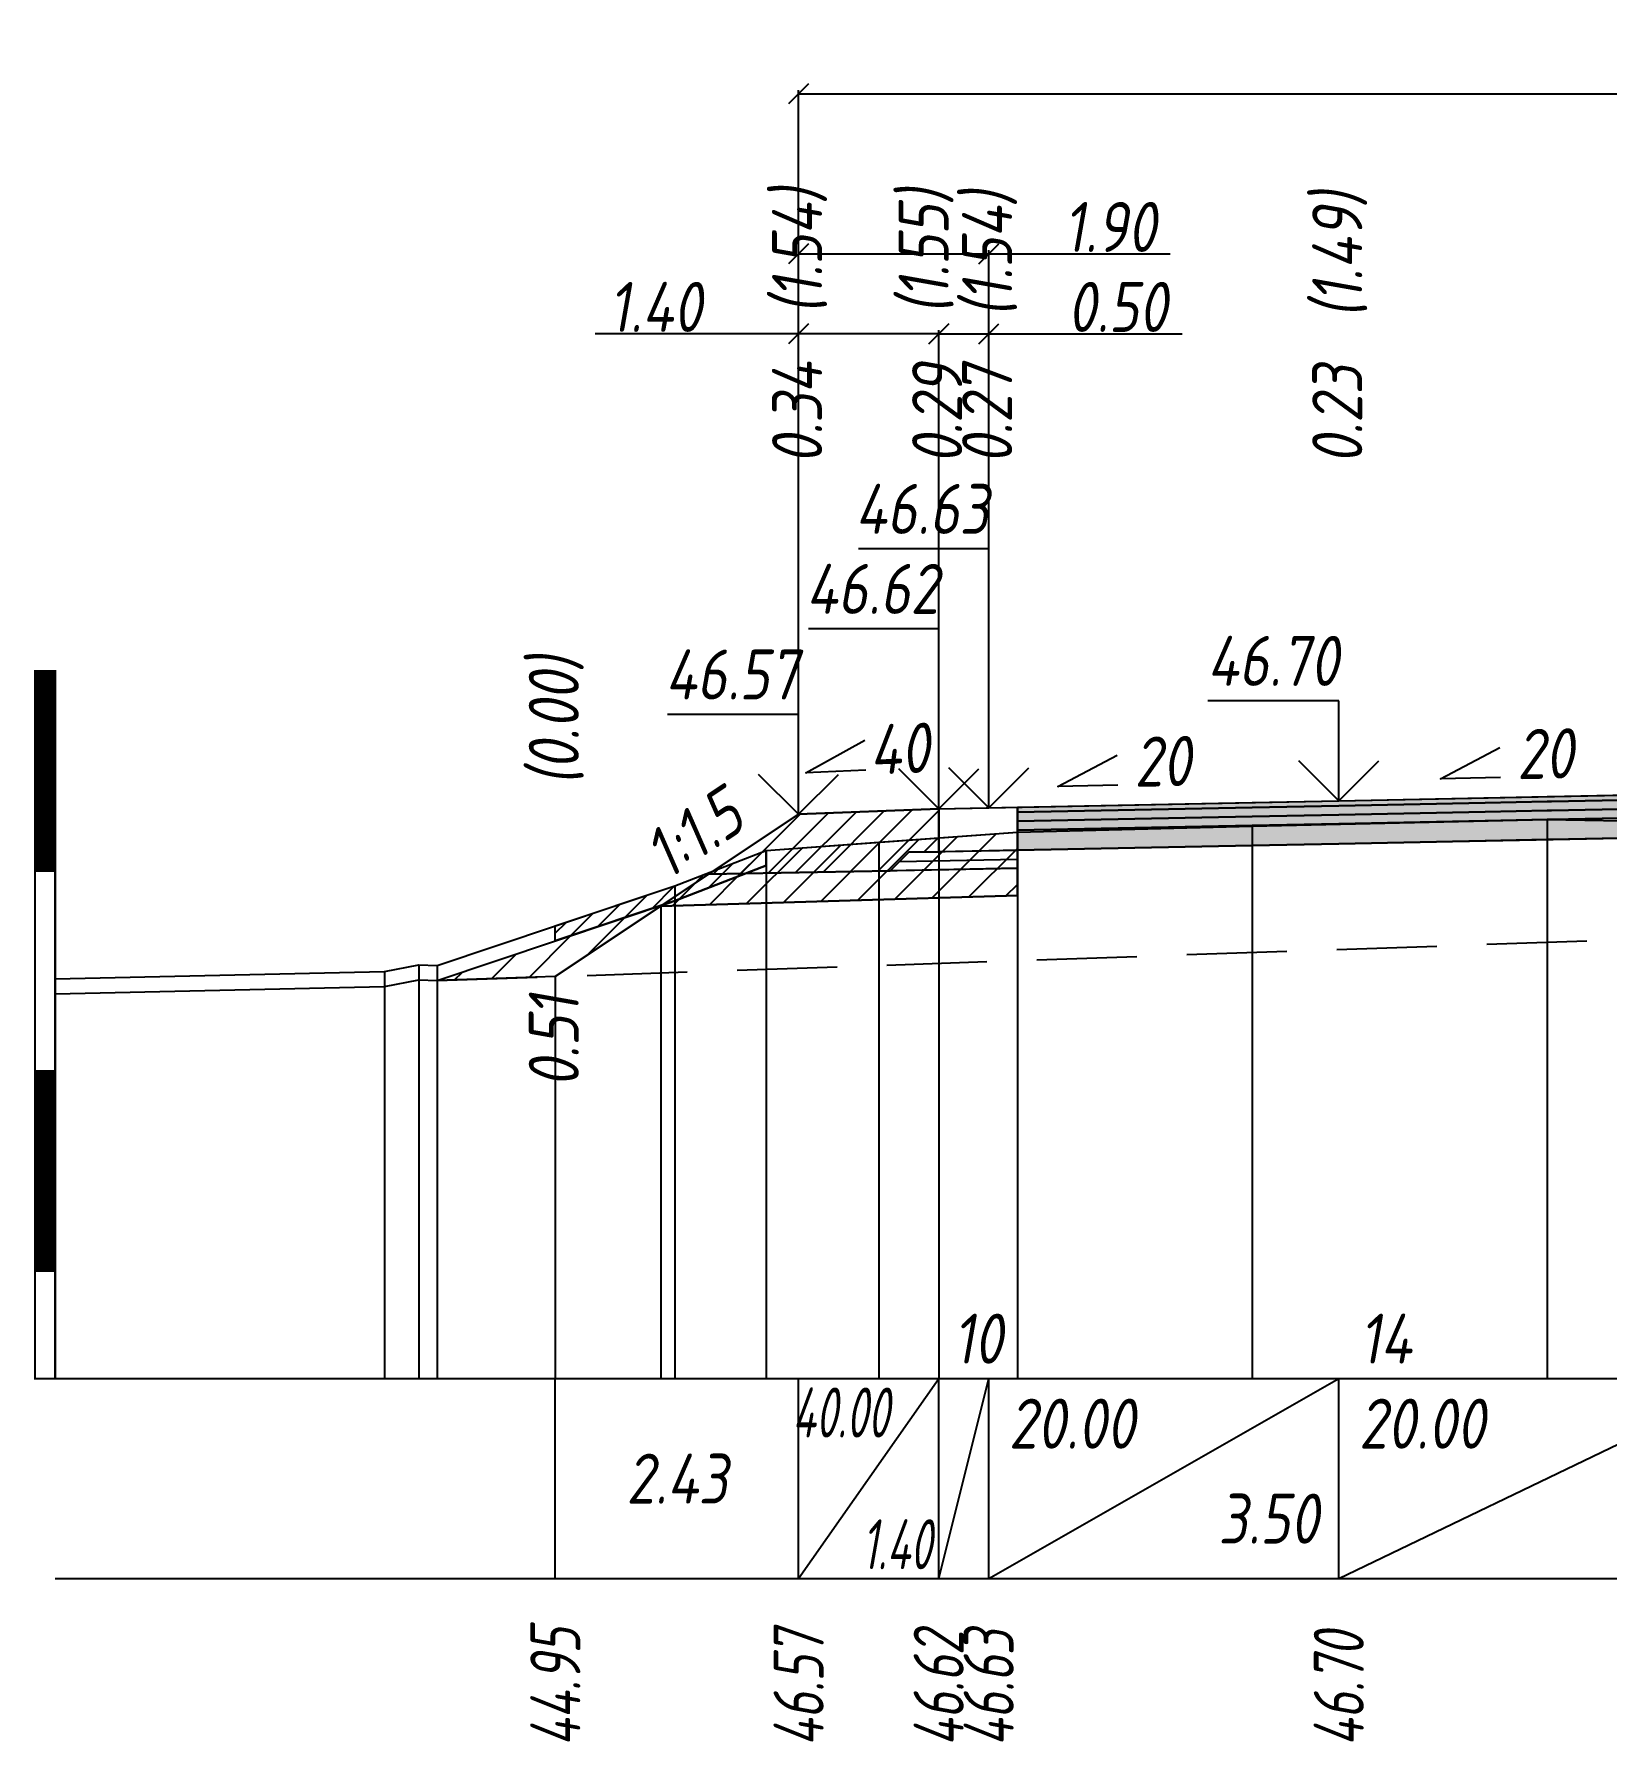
# Model space of a CAD drawing. Extents: x -717 to 1451, y -133302 to 233.
# Drawn here: x 81.3 to 159.9, y -86552.2 to -86466.8 of the extents above; entities that cross this region are included whole.
import ezdxf
from ezdxf.enums import TextEntityAlignment as Align

# ---------------------------------------------------------------- set-up
doc = ezdxf.new("R2010")
doc.units = 0
doc.linetypes.add('штриховая', pattern=[0.75, 0.5, -0.25])
for name, color, linetype in [('Интерполированный поперечник', 2, 'Continuous'), ('Код_514', 1, 'Continuous'), ('Контур_0', 7, 'Continuous'), ('Контур_2521', 7, 'Continuous'), ('Контур_2564', 7, 'Continuous'), ('Контур_2660', 7, 'Continuous'), ('Контур_2665', 7, 'Continuous'), ('Контур_400', 7, 'Continuous'), ('Контур_508', 7, 'Continuous'), ('Контур_512', 7, 'Continuous'), ('Контур_513', 7, 'Continuous'), ('Красный поперечник', 1, 'Continuous'), ('Линейка абсолютных высот', 7, 'Continuous'), ('Объём_2501', 7, 'Continuous'), ('Объём_2564', 7, 'Continuous'), ('Объём_2650', 7, 'Continuous'), ('Объём_2660', 7, 'Continuous'), ('Объём_2661', 7, 'Continuous'), ('Объём_2665', 7, 'Continuous'), ('Объём_2666', 7, 'Continuous'), ('Объём_2753', 7, 'Continuous'), ('Откосы', 7, 'Continuous'), ('Отметки покрытия', 7, 'Continuous'), ('Рабочие отметки', 7, 'Continuous'), ('Рабочие отметки доп.', 7, 'Continuous'), ('Слои выравнивания', 7, 'Continuous'), ('Таблица', 7, 'Continuous'), ('Уклоны проезжей части', 7, 'Continuous'), ('Черный поперечник', 3, 'Continuous')]:
    doc.layers.add(name, color=color, linetype=linetype)
for name, color, linetype, true_color in [('Контур_2540', 2, 'Continuous', 0xffff00), ('Контур_2560', 2, 'Continuous', 0xffff00), ('Контур_2561', 7, 'Continuous', 0xff8040), ('Контур_2562', 3, 'Continuous', 0x00ff00), ('Контур_2563', 7, 'Continuous', 0xff8000), ('Контур_2570', 7, 'Continuous', 0x80ff00), ('Контур_2725', 7, 'Continuous', 0x323232), ('Контур_2736', 4, 'Continuous', 0x00ffff), ('Контур_2760', 7, 'Continuous', 0x323232), ('Контур_2761', 7, 'Continuous', 0x323232), ('Контур_2762', 7, 'Continuous', 0x323232), ('Контур_2763', 7, 'Continuous', 0x323232), ('Контур_402', 7, 'Continuous', 0xff6464), ('Контур_703', 4, 'Continuous', 0x00ffff), ('Объём_2500', 7, 'Continuous', 0xc0c0c0), ('Объём_2520', 7, 'Continuous', 0x80ffff), ('Объём_2540', 2, 'Continuous', 0xffff00), ('Объём_2560', 2, 'Continuous', 0xffff00), ('Объём_2561', 7, 'Continuous', 0xff8040), ('Объём_2562', 3, 'Continuous', 0x00ff00), ('Объём_2563', 7, 'Continuous', 0xff8000), ('Объём_2570', 7, 'Continuous', 0x80ff00), ('Объём_2600', 7, 'Continuous', 0x808000), ('Объём_2746', 2, 'Continuous', 0xffff00)]:
    doc.layers.add(name, color=color, linetype=linetype, true_color=true_color)
doc.styles.get("Standard").update_dxf_attribs({"font": 'txt', "height": 2.5})
doc.styles.add('М', font='romand.shx', dxfattribs={"width": 0.8, "oblique": 10, "height": 2.5})
doc.dimstyles.get("Standard").update_dxf_attribs({"dimtxt": 0.18, "dimasz": 0.18, "dimexe": 0.18, "dimexo": 0.0625, "dimgap": 0.09, "dimtad": 0, "dimtih": 1, "dimtoh": 1, "dimdec": 4, "dimzin": 0, "dimdsep": 46, "dimtxsty": 'Standard', "dimcen": 0.09, "dimadec": 0, "dimazin": 0, "dimtfac": 1, "dimtdec": 4, "dimtofl": 0, "dimtmove": 0, "dimatfit": 3, "dimfxl": 1, "dimtolj": 1, "dimtzin": 0, "dimarcsym": 0})
pattern_1 = [(45.00000125, (2.336393, -2495.90647), (-0.026516505928, 0.026516504769), []), (135.00000034, (2.336393, -2495.90647), (-0.02651650519, -0.026516505506), [])]

# ---------------------------------------------------------------- blocks, each defined once
blk = doc.blocks.new('_Oblique')
at = {"color": 0, "linetype": 'ByBlock', "lineweight": -2}
blk.add_line((-0.5, -0.5), (0.5, 0.5), dxfattribs=at)
blk = doc.blocks.new('*D3380')
at = {"color": 0, "lineweight": -2, "transparency": 16777216}
for p, q in [((119.498, -86481.748), (109.334, -86481.748)), ((119.498, -86505.781), (119.498, -86481.568)), ((126.498, -86481.748), (119.498, -86481.748)), ((126.498, -86505.501), (126.498, -86481.568))]:
    blk.add_line(p, q, dxfattribs=at)
at = {"layer": 'Defpoints', "color": 0, "transparency": 16777216}
for p in [(126.498, -86481.748), (119.498, -86505.843), (126.498, -86505.563)]:
    blk.add_point(p, dxfattribs=at)
at = {"color": 0, "lineweight": -2, "transparency": 16777216, "rotation": 180}
blk.add_blockref('_Oblique', (119.498, -86481.748), dxfattribs=at)
at = {"color": 0, "lineweight": -2, "transparency": 16777216}
blk.add_blockref('_Oblique', (126.498, -86481.748), dxfattribs=at)
at = {"color": 0, "transparency": 16777216, "insert": (112.34, -86480.408), "char_height": 2.5, "width": 0.69, "attachment_point": 5, "style": 'М'}
blk.add_mtext('\\A1;1.40', dxfattribs=at)
blk = doc.blocks.new('*D3382')
at = {"color": 0, "lineweight": -2, "transparency": 16777216}
for p, q in [((126.498, -86505.501), (126.498, -86481.568)), ((126.498, -86481.748), (128.998, -86481.748)), ((128.998, -86505.451), (128.998, -86481.568)), ((128.998, -86481.748), (138.664, -86481.748))]:
    blk.add_line(p, q, dxfattribs=at)
at = {"layer": 'Defpoints', "color": 0, "transparency": 16777216}
for p in [(128.998, -86481.748), (126.498, -86505.563), (128.998, -86505.513)]:
    blk.add_point(p, dxfattribs=at)
at = {"color": 0, "lineweight": -2, "transparency": 16777216, "rotation": 180}
blk.add_blockref('_Oblique', (126.498, -86481.748), dxfattribs=at)
at = {"color": 0, "lineweight": -2, "transparency": 16777216}
blk.add_blockref('_Oblique', (128.998, -86481.748), dxfattribs=at)
at = {"color": 0, "transparency": 16777216, "insert": (135.437, -86480.408), "char_height": 2.5, "width": 0.72, "attachment_point": 5, "style": 'М'}
blk.add_mtext('\\A1;0.50', dxfattribs=at)
blk = doc.blocks.new('*D3385')
at = {"color": 0, "lineweight": -2, "transparency": 16777216}
for p, q in [((119.498, -86505.781), (119.498, -86477.568)), ((128.998, -86505.451), (128.998, -86477.568)), ((119.498, -86477.748), (128.998, -86477.748)), ((128.998, -86477.748), (138.064, -86477.748))]:
    blk.add_line(p, q, dxfattribs=at)
at = {"layer": 'Defpoints', "color": 0, "transparency": 16777216}
for p in [(128.998, -86477.748), (119.498, -86505.843), (128.998, -86505.513)]:
    blk.add_point(p, dxfattribs=at)
at = {"color": 0, "lineweight": -2, "transparency": 16777216, "rotation": 180}
blk.add_blockref('_Oblique', (119.498, -86477.748), dxfattribs=at)
at = {"color": 0, "lineweight": -2, "transparency": 16777216}
blk.add_blockref('_Oblique', (128.998, -86477.748), dxfattribs=at)
at = {"color": 0, "transparency": 16777216, "insert": (135.059, -86476.408), "char_height": 2.5, "width": 0.69, "attachment_point": 5, "style": 'М'}
blk.add_mtext('\\A1;1.90', dxfattribs=at)
blk = doc.blocks.new('*D3386')
at = {"color": 0, "lineweight": -2, "transparency": 16777216}
for p, q in [((119.498, -86505.781), (119.498, -86469.568)), ((119.498, -86469.748), (214.998, -86469.748)), ((214.998, -86505.781), (214.998, -86469.568))]:
    blk.add_line(p, q, dxfattribs=at)
at = {"layer": 'Defpoints', "color": 0, "transparency": 16777216}
for p in [(214.998, -86469.748), (119.498, -86505.843), (214.998, -86505.843)]:
    blk.add_point(p, dxfattribs=at)
at = {"color": 0, "lineweight": -2, "transparency": 16777216, "rotation": 180}
blk.add_blockref('_Oblique', (119.498, -86469.748), dxfattribs=at)
at = {"color": 0, "lineweight": -2, "transparency": 16777216}
blk.add_blockref('_Oblique', (214.998, -86469.748), dxfattribs=at)
at = {"color": 0, "transparency": 16777216, "insert": (167.248, -86468.408), "char_height": 2.5, "width": 0.81, "attachment_point": 5, "style": 'М'}
blk.add_mtext('\\A1;19.10', dxfattribs=at)

msp = doc.modelspace()

# ---------------------------------------------------------------- hatches: boundary and pattern name
at = {"layer": 'Линейка абсолютных высот'}
h = msp.add_hatch(dxfattribs=at)
h.set_pattern_fill('ANSI37', scale=0.3, style=0)
h.set_pattern_definition(pattern_1)
h.paths.add_polyline_path([(82.336, -86508.62), (82.336, -86498.62), (81.336, -86498.62), (81.336, -86508.62)])
h = msp.add_hatch(dxfattribs=at)
h.set_pattern_fill('ANSI37', scale=0.3, style=0)
h.set_pattern_definition(pattern_1)
h.paths.add_polyline_path([(82.336, -86528.62), (82.336, -86518.62), (81.336, -86518.62), (81.336, -86528.62)])
at = {"layer": 'Объём_2563'}
h = msp.add_hatch(dxfattribs=at)
h.set_pattern_fill('ANSI31', color=256, scale=0.3)
h.paths.add_polyline_path([(119.498, -86505.781), (126.498, -86505.501), (126.498, -86507.651), (124.998, -86507.681), (124.08, -86508.599), (114.998, -86508.781)])
at = {"layer": 'Объём_2570'}
h = msp.add_hatch(dxfattribs=at)
h.set_pattern_fill('ANSI31', color=256, scale=0.2)
h.paths.add_polyline_path([(117.87, -86508.332), (113.317, -86510.11), (107.336, -86512.114), (107.336, -86511.364), (113.317, -86509.36), (117.87, -86507.582)])
at = {"layer": 'Объём_2600'}
h = msp.add_hatch(dxfattribs=at)
h.set_pattern_fill('ANSI31', color=6, scale=0.4)
h.paths.add_polyline_path([(123.506, -86507.176), (130.433, -86506.679), (130.433, -86509.84), (112.607, -86510.375), (107.336, -86513.889), (101.428, -86514.093), (113.317, -86510.11), (117.87, -86508.332), (117.87, -86507.582)])
at = {"layer": 'Слои выравнивания'}
for color, points in [(2, [(130.433, -86505.422), (142.164, -86505.188), (146.498, -86505.101), (153.817, -86504.955), (156.911, -86504.893), (157.123, -86504.888), (167.248, -86504.686), (167.248, -86504.936), (157.123, -86505.138), (156.911, -86505.143), (153.817, -86505.205), (146.498, -86505.351), (142.164, -86505.438), (130.433, -86505.672)]), (3, [(130.433, -86505.672), (142.164, -86505.438), (146.498, -86505.351), (153.817, -86505.205), (156.911, -86505.143), (157.123, -86505.138), (167.248, -86504.936), (167.248, -86505.386), (157.123, -86505.588), (156.911, -86505.593), (153.817, -86505.655), (146.498, -86505.801), (142.164, -86505.888), (130.433, -86506.122)]), (4, [(130.433, -86506.122), (142.164, -86505.888), (146.498, -86505.801), (153.817, -86505.655), (156.911, -86505.593), (157.123, -86505.588), (167.248, -86505.386), (167.248, -86505.836), (157.123, -86506.038), (156.911, -86506.043), (153.817, -86506.105), (146.498, -86506.251), (142.164, -86506.338), (130.433, -86506.572)]), (5, [(130.433, -86506.572), (142.164, -86506.338), (146.498, -86506.251), (153.817, -86506.105), (156.911, -86506.043), (157.123, -86506.038), (167.248, -86505.836), (167.248, -86506.836), (157.123, -86507.038), (156.911, -86507.043), (153.817, -86507.105), (146.498, -86507.251), (142.164, -86507.338), (130.433, -86507.572)])]:
    msp.add_hatch(color=color, dxfattribs=at).paths.add_polyline_path(points)

# ---------------------------------------------------------------- linework, layer by layer
at = {"layer": 'Интерполированный поперечник', "linetype": 'штриховая', "ltscale": 10, "flags": 128}
msp.add_lwpolyline([(101.428, -86514.093), (210.343, -86510.33)], dxfattribs=at)
at = {"layer": 'Код_514'}
for p, q in [((107.336, -86544), (107.336, -86534)), ((119.498, -86544), (119.498, -86534)), ((119.498, -86544), (126.498, -86534)), ((126.498, -86544), (126.498, -86534)), ((126.498, -86544), (128.998, -86534)), ((128.998, -86544), (128.998, -86534)), ((128.998, -86544), (146.498, -86534)), ((146.498, -86544), (146.498, -86534)), ((146.498, -86544), (167.248, -86534))]:
    msp.add_line(p, q, dxfattribs=at)
at = {"layer": 'Контур_0', "color": 18, "true_color": 0x000000, "flags": 128}
for points in [[(128.998, -86507.601), (126.498, -86507.651), (126.498, -86505.501), (130.433, -86505.422), (130.433, -86507.572), (128.998, -86507.601), (128.998, -86507.601)], [(114.998, -86508.781), (124.08, -86508.599), (124.998, -86507.681), (126.498, -86507.651)], [(124.998, -86507.681), (130.433, -86507.572), (130.433, -86508.472), (124.08, -86508.599), (124.998, -86507.681), (124.998, -86507.681)]]:
    msp.add_lwpolyline(points, dxfattribs=at)
at = {"layer": 'Контур_2521', "color": 18, "true_color": 0x000000, "flags": 128}
msp.add_lwpolyline([(124.539, -86508.14), (130.433, -86508.022)], dxfattribs=at)
at = {"layer": 'Контур_2540', "flags": 128}
msp.add_lwpolyline([(130.433, -86509.84), (112.607, -86510.375), (114.998, -86508.781), (130.433, -86508.472), (130.433, -86509.84), (130.433, -86509.84)], dxfattribs=at)
at = {"layer": 'Контур_2560', "flags": 128}
msp.add_lwpolyline([(119.498, -86505.781), (119.498, -86505.781), (119.498, -86505.781), (126.498, -86505.501)], dxfattribs=at)
at = {"layer": 'Контур_2561', "flags": 128}
msp.add_lwpolyline([(126.498, -86505.501), (126.498, -86505.501), (119.498, -86505.781), (119.498, -86505.781), (126.498, -86505.501)], dxfattribs=at)
at = {"layer": 'Контур_2562', "flags": 128}
msp.add_lwpolyline([(119.498, -86505.781), (119.498, -86505.781), (119.498, -86505.781), (119.498, -86505.781), (119.498, -86505.781)], dxfattribs=at)
at = {"layer": 'Контур_2563', "flags": 128}
msp.add_lwpolyline([(119.498, -86505.781), (126.498, -86505.501), (126.498, -86507.651), (124.998, -86507.681), (124.08, -86508.599), (114.998, -86508.781), (119.498, -86505.781), (119.498, -86505.781)], dxfattribs=at)
at = {"layer": 'Контур_2564', "flags": 128}
msp.add_lwpolyline([(119.498, -86505.781), (126.498, -86505.501)], dxfattribs=at)
at = {"layer": 'Контур_2570', "flags": 128}
msp.add_lwpolyline([(82.336, -86514.75), (98.797, -86514.393), (100.518, -86514.064), (101.428, -86514.093), (101.428, -86514.093), (113.317, -86510.11), (117.87, -86508.332), (117.87, -86507.582), (123.506, -86507.176), (130.433, -86506.679), (142.164, -86506.368), (156.911, -86506.035), (167.248, -86506.221), (168.776, -86506.248), (182.407, -86506.301), (187.415, -86506.153), (194.915, -86506.328), (194.915, -86507.078), (208.145, -86510.914), (209.439, -86511.301), (210.343, -86511.08), (223.959, -86507.267), (226.077, -86507.29), (256.187, -86507.234)], dxfattribs=at)
at = {"layer": 'Контур_2660', "flags": 128}
msp.add_lwpolyline([(112.607, -86510.375), (130.433, -86509.84)], dxfattribs=at)
at = {"layer": 'Контур_2665', "flags": 128}
msp.add_lwpolyline([(119.498, -86505.781), (119.498, -86505.781)], dxfattribs=at)
at = {"layer": 'Контур_2725', "flags": 128}
msp.add_lwpolyline([(130.433, -86507.572), (142.164, -86507.338), (146.498, -86507.251), (153.817, -86507.105), (156.911, -86507.043), (157.123, -86507.038), (167.248, -86506.836), (168.776, -86506.866), (182.407, -86507.139)], dxfattribs=at)
at = {"layer": 'Контур_2736', "flags": 128}
msp.add_lwpolyline([(119.498, -86505.781), (107.336, -86513.889)], dxfattribs=at)
at = {"layer": 'Контур_2760', "flags": 128}
msp.add_lwpolyline([(130.433, -86505.422), (142.164, -86505.188), (146.498, -86505.101), (153.817, -86504.955), (156.911, -86504.893), (157.123, -86504.888), (167.248, -86504.686), (168.776, -86504.716), (182.407, -86504.989)], dxfattribs=at)
at = {"layer": 'Контур_2761', "flags": 128}
msp.add_lwpolyline([(130.433, -86505.672), (142.164, -86505.438), (146.498, -86505.351), (153.817, -86505.205), (156.911, -86505.143), (157.123, -86505.138), (167.248, -86504.936), (168.776, -86504.966), (182.407, -86505.239)], dxfattribs=at)
at = {"layer": 'Контур_2762', "flags": 128}
msp.add_lwpolyline([(130.433, -86506.122), (142.164, -86505.888), (146.498, -86505.801), (153.817, -86505.655), (156.911, -86505.593), (157.123, -86505.588), (167.248, -86505.386), (168.776, -86505.416), (182.407, -86505.689)], dxfattribs=at)
at = {"layer": 'Контур_2763', "flags": 128}
msp.add_lwpolyline([(130.433, -86506.572), (142.164, -86506.338), (146.498, -86506.251), (153.817, -86506.105), (156.911, -86506.043), (157.123, -86506.038), (167.248, -86505.836), (168.776, -86505.866), (182.407, -86506.139)], dxfattribs=at)
at = {"layer": 'Контур_400', "flags": 128}
msp.add_lwpolyline([(126.498, -86505.501), (128.998, -86505.451), (128.998, -86505.451), (128.998, -86505.451), (128.998, -86505.451), (128.998, -86505.451), (128.998, -86505.451), (146.498, -86505.101), (167.248, -86504.686)], dxfattribs=at)
at = {"layer": 'Контур_402', "flags": 128}
msp.add_lwpolyline([(112.607, -86510.375), (130.433, -86509.84), (130.433, -86507.572), (167.248, -86506.836), (182.407, -86507.139), (182.407, -86509.191), (220.002, -86510.319)], dxfattribs=at)
at = {"layer": 'Контур_508', "flags": 128}
msp.add_lwpolyline([(107.336, -86513.889), (112.607, -86510.375), (130.433, -86509.84), (130.433, -86507.572), (167.248, -86506.836), (182.407, -86507.139), (182.407, -86509.191), (220.002, -86510.319), (222.655, -86512.087), (222.655, -86511.885), (224.655, -86511.885), (224.655, -86512.087), (228.405, -86509.587), (228.405, -86508.385), (231.187, -86506.53)], dxfattribs=at)
at = {"layer": 'Контур_512', "flags": 128}
msp.add_lwpolyline([(107.336, -86513.889), (112.607, -86510.375), (130.433, -86509.84)], dxfattribs=at)
at = {"layer": 'Контур_513', "flags": 128}
msp.add_lwpolyline([(107.336, -86513.889), (112.607, -86510.375), (130.433, -86509.84), (130.433, -86507.572), (167.248, -86506.836), (182.407, -86507.139), (182.407, -86509.191), (220.002, -86510.319), (222.655, -86512.087), (222.655, -86511.885), (224.655, -86511.885), (224.655, -86512.087), (228.405, -86509.587), (228.405, -86508.385), (231.187, -86506.53)], dxfattribs=at)
at = {"layer": 'Контур_703', "flags": 128}
msp.add_lwpolyline([(119.498, -86505.781), (107.336, -86513.889)], dxfattribs=at)
at = {"layer": 'Красный поперечник'}
for p, q in [((146.498, -86505.101), (167.248, -86504.686)), ((107.336, -86513.889), (119.498, -86505.781)), ((119.498, -86505.781), (126.498, -86505.501)), ((126.498, -86505.501), (128.998, -86505.451)), ((128.998, -86505.451), (146.498, -86505.101)), ((130.433, -86509.84), (130.433, -86534)), ((112.607, -86510.375), (112.607, -86534)), ((107.336, -86513.889), (107.336, -86534))]:
    msp.add_line(p, q, dxfattribs=at)
at = {"layer": 'Линейка абсолютных высот', "color": 7, "const_width": 0.1, "flags": 128}
for points in [[(82.336, -86508.62), (82.336, -86498.62), (81.336, -86498.62), (81.336, -86508.62), (82.336, -86508.62)], [(82.336, -86518.62), (82.336, -86508.62), (81.336, -86508.62), (81.336, -86518.62), (82.336, -86518.62)], [(82.336, -86528.62), (82.336, -86518.62), (81.336, -86518.62), (81.336, -86528.62), (82.336, -86528.62)], [(82.336, -86534), (82.336, -86528.62), (81.336, -86528.62), (81.336, -86534), (82.336, -86534)]]:
    msp.add_lwpolyline(points, dxfattribs=at)
at = {"layer": 'Объём_2500', "color": 18, "true_color": 0x000000, "flags": 128}
msp.add_lwpolyline([(128.998, -86507.601), (126.498, -86507.651), (126.498, -86505.501), (130.433, -86505.422), (130.433, -86507.572), (128.998, -86507.601), (128.998, -86507.601)], dxfattribs=at)
at = {"layer": 'Объём_2501', "flags": 128}
msp.add_lwpolyline([(126.498, -86505.501), (128.998, -86505.451), (128.998, -86505.451), (128.998, -86505.451), (128.998, -86505.451), (128.998, -86505.451), (128.998, -86505.451), (146.498, -86505.101), (167.248, -86504.686)], dxfattribs=at)
at = {"layer": 'Объём_2520', "color": 250, "flags": 128}
msp.add_lwpolyline([(124.998, -86507.681), (130.433, -86507.572), (130.433, -86508.472), (124.08, -86508.599), (124.998, -86507.681), (124.998, -86507.681)], dxfattribs=at)
at = {"layer": 'Объём_2540', "flags": 128}
msp.add_lwpolyline([(130.433, -86509.84), (112.607, -86510.375), (114.998, -86508.781), (130.433, -86508.472), (130.433, -86509.84), (130.433, -86509.84)], dxfattribs=at)
at = {"layer": 'Объём_2560', "flags": 128}
msp.add_lwpolyline([(119.498, -86505.781), (119.498, -86505.781), (119.498, -86505.781), (126.498, -86505.501)], dxfattribs=at)
at = {"layer": 'Объём_2561', "flags": 128}
msp.add_lwpolyline([(126.498, -86505.501), (126.498, -86505.501), (119.498, -86505.781), (119.498, -86505.781), (126.498, -86505.501)], dxfattribs=at)
at = {"layer": 'Объём_2562', "flags": 128}
msp.add_lwpolyline([(119.498, -86505.781), (119.498, -86505.781), (119.498, -86505.781), (119.498, -86505.781), (119.498, -86505.781)], dxfattribs=at)
at = {"layer": 'Объём_2563', "color": 250, "flags": 128}
msp.add_lwpolyline([(119.498, -86505.781), (126.498, -86505.501), (126.498, -86507.651), (124.998, -86507.681), (124.08, -86508.599), (114.998, -86508.781), (119.498, -86505.781), (119.498, -86505.781)], dxfattribs=at)
at = {"layer": 'Объём_2564', "flags": 128}
msp.add_lwpolyline([(119.498, -86505.781), (126.498, -86505.501)], dxfattribs=at)
at = {"layer": 'Объём_2570', "flags": 128}
msp.add_lwpolyline([(117.87, -86508.332), (113.317, -86510.11), (107.336, -86512.114), (107.336, -86511.364), (113.317, -86509.36), (117.87, -86507.582), (117.87, -86508.332), (117.87, -86508.332)], dxfattribs=at)
at = {"layer": 'Объём_2650', "color": 6, "flags": 128}
msp.add_lwpolyline([(123.506, -86507.176), (130.433, -86506.679), (130.433, -86509.84), (112.607, -86510.375), (107.336, -86513.889), (101.428, -86514.093), (113.317, -86510.11), (117.87, -86508.332), (117.87, -86507.582), (123.506, -86507.176), (123.506, -86507.176)], dxfattribs=at)
at = {"layer": 'Объём_2660', "flags": 128}
msp.add_lwpolyline([(112.607, -86510.375), (130.433, -86509.84)], dxfattribs=at)
at = {"layer": 'Объём_2661', "flags": 128}
msp.add_lwpolyline([(119.498, -86505.781), (107.336, -86513.889)], dxfattribs=at)
at = {"layer": 'Объём_2665', "flags": 128}
msp.add_lwpolyline([(119.498, -86505.781), (119.498, -86505.781)], dxfattribs=at)
at = {"layer": 'Объём_2666', "flags": 128}
msp.add_lwpolyline([(119.498, -86505.781), (107.336, -86513.889)], dxfattribs=at)
at = {"layer": 'Объём_2746', "flags": 128}
msp.add_lwpolyline([(113.317, -86510.11), (117.87, -86508.332), (117.87, -86507.582), (130.433, -86506.679), (130.433, -86509.84), (112.607, -86510.375), (112.688, -86510.321), (113.317, -86510.11), (113.317, -86510.11)], dxfattribs=at)
at = {"layer": 'Объём_2753', "flags": 128}
msp.add_lwpolyline([(130.433, -86505.422), (130.433, -86505.422)], dxfattribs=at)
at = {"layer": 'Отметки покрытия', "color": 1}
for p, q in [((128.998, -86492.501), (122.498, -86492.501)), ((128.998, -86505.451), (128.998, -86492.501)), ((126.498, -86496.501), (119.998, -86496.501)), ((126.498, -86505.501), (126.498, -86496.501)), ((146.498, -86500.101), (139.948, -86500.101)), ((146.498, -86505.101), (146.498, -86500.101)), ((119.498, -86500.781), (112.948, -86500.781)), ((119.498, -86505.781), (119.498, -86500.781)), ((146.498, -86505.101), (144.498, -86503.101)), ((146.498, -86505.101), (148.498, -86503.101)), ((119.498, -86505.781), (117.498, -86503.781)), ((119.498, -86505.781), (121.498, -86503.781)), ((126.498, -86505.501), (124.498, -86503.501)), ((126.498, -86505.501), (128.498, -86503.501)), ((128.998, -86505.451), (126.998, -86503.451)), ((128.998, -86505.451), (130.998, -86503.451))]:
    msp.add_line(p, q, dxfattribs=at)
at = {"layer": 'Слои выравнивания'}
for p, q in [((126.498, -86505.501), (126.498, -86534)), ((130.433, -86505.422), (130.433, -86534))]:
    msp.add_line(p, q, dxfattribs=at)
at = {"layer": 'Слои выравнивания', "color": 2, "flags": 128}
msp.add_lwpolyline([(130.433, -86505.422), (142.164, -86505.188), (146.498, -86505.101), (153.817, -86504.955), (156.911, -86504.893), (157.123, -86504.888), (167.248, -86504.686), (167.248, -86504.936), (157.123, -86505.138), (156.911, -86505.143), (153.817, -86505.205), (146.498, -86505.351), (142.164, -86505.438), (130.433, -86505.672)], close=True, dxfattribs=at)
at = {"layer": 'Слои выравнивания', "color": 3, "flags": 128}
msp.add_lwpolyline([(130.433, -86505.672), (142.164, -86505.438), (146.498, -86505.351), (153.817, -86505.205), (156.911, -86505.143), (157.123, -86505.138), (167.248, -86504.936), (167.248, -86505.386), (157.123, -86505.588), (156.911, -86505.593), (153.817, -86505.655), (146.498, -86505.801), (142.164, -86505.888), (130.433, -86506.122)], close=True, dxfattribs=at)
at = {"layer": 'Слои выравнивания', "color": 4, "flags": 128}
msp.add_lwpolyline([(130.433, -86506.122), (142.164, -86505.888), (146.498, -86505.801), (153.817, -86505.655), (156.911, -86505.593), (157.123, -86505.588), (167.248, -86505.386), (167.248, -86505.836), (157.123, -86506.038), (156.911, -86506.043), (153.817, -86506.105), (146.498, -86506.251), (142.164, -86506.338), (130.433, -86506.572)], close=True, dxfattribs=at)
at = {"layer": 'Слои выравнивания', "color": 5, "flags": 128}
msp.add_lwpolyline([(130.433, -86506.572), (142.164, -86506.338), (146.498, -86506.251), (153.817, -86506.105), (156.911, -86506.043), (157.123, -86506.038), (167.248, -86505.836), (167.248, -86506.836), (157.123, -86507.038), (156.911, -86507.043), (153.817, -86507.105), (146.498, -86507.251), (142.164, -86507.338), (130.433, -86507.572)], close=True, dxfattribs=at)
at = {"layer": 'Таблица'}
for p, q in [((82.336, -86534), (256.187, -86534)), ((82.336, -86544), (256.187, -86544))]:
    msp.add_line(p, q, dxfattribs=at)
at = {"layer": 'Уклоны проезжей части', "color": 1, "flags": 128}
for points in [[(122.859, -86503.578), (119.861, -86503.698), (122.799, -86502.08)], [(135.457, -86504.323), (132.457, -86504.383), (135.427, -86502.823)], [(154.582, -86503.941), (151.582, -86504.001), (154.552, -86502.441)]]:
    msp.add_lwpolyline(points, dxfattribs=at)
at = {"layer": 'Черный поперечник', "color": 7}
for p, q in [((130.433, -86506.679), (130.433, -86534)), ((142.164, -86506.368), (142.164, -86534)), ((156.911, -86506.035), (156.911, -86534)), ((123.506, -86507.176), (123.506, -86534)), ((117.87, -86507.582), (117.87, -86534)), ((113.317, -86509.36), (113.317, -86534)), ((100.518, -86513.314), (100.518, -86534)), ((101.428, -86513.343), (101.428, -86534)), ((82.336, -86514), (82.336, -86534)), ((98.797, -86513.643), (98.797, -86534))]:
    msp.add_line(p, q, dxfattribs=at)
at = {"layer": 'Черный поперечник', "flags": 128}
msp.add_lwpolyline([(82.336, -86514), (98.797, -86513.643), (100.518, -86513.314), (101.428, -86513.343), (113.317, -86509.36), (117.87, -86507.582), (123.506, -86507.176), (130.433, -86506.679), (142.164, -86506.368), (156.911, -86506.035), (167.248, -86506.221), (168.776, -86506.248), (182.407, -86506.301), (187.415, -86506.153), (194.915, -86506.328), (208.145, -86510.164), (209.439, -86510.551), (210.343, -86510.33), (223.959, -86506.517), (226.077, -86506.54), (256.187, -86506.484)], dxfattribs=at)

# ---------------------------------------------------------------- texts
at = {"layer": 'Код_514', "style": 'М', "oblique": 10}
for s, width, p in [('40.00', 0.6, (119.172, -86534.444)), ('20.00', 0.8, (129.998, -86535)), ('20.00', 0.8, (147.498, -86535))]:
    msp.add_text(s, height=2.5, dxfattribs=dict(at, width=width)).set_placement(p, align=Align.TOP_LEFT)
at = {"layer": 'Код_514', "style": 'М', "oblique": 10, "width": 0.8}
msp.add_text('2.43', height=2.5, dxfattribs=at).set_placement((113.417, -86539), align=Align.MIDDLE_CENTER)
at = {"layer": 'Код_514', "style": 'М', "oblique": 10}
for s, width, p in [('3.50', 0.8, (145.498, -86543)), ('1.40', 0.6, (126.14, -86544.282))]:
    msp.add_text(s, height=2.5, dxfattribs=dict(at, width=width)).set_placement(p, align=Align.BOTTOM_RIGHT)
at = {"layer": 'Код_514', "style": 'М', "oblique": 10, "width": 0.7}
for s, p in [('44.95', (107.336, -86552.382)), ('46.57', (119.498, -86552.382)), ('46.62', (126.498, -86552.382)), ('46.63', (128.998, -86552.382)), ('46.70', (146.498, -86552.382))]:
    msp.add_text(s, height=2.5, rotation=90, dxfattribs=at).set_placement(p, align=Align.MIDDLE_LEFT)
at = {"layer": 'Откосы', "color": 1, "style": 'М', "oblique": 10, "width": 0.8}
for s, rotation, p in [('40', 2.29061, (124.622, -86504.495)), ('20', 1.14576, (156.853, -86504.75)), ('20', 1.14576, (137.728, -86505.132)), ('1:1.5', 33.69007, (115.384, -86508.374))]:
    msp.add_text(s, height=2.5, rotation=rotation, dxfattribs=at).set_placement(p, align=Align.BOTTOM_CENTER)
at = {"layer": 'Отметки покрытия', "color": 1, "style": 'М', "oblique": 10, "width": 0.8}
for s, p in [('46.63', (128.998, -86492.508)), ('46.62', (126.498, -86496.508)), ('46.70', (146.498, -86500.108)), ('46.57', (119.498, -86500.788))]:
    msp.add_text(s, height=2.5, dxfattribs=at).set_placement(p, align=Align.BOTTOM_RIGHT)
at = {"layer": 'Рабочие отметки', "color": 1, "style": 'М', "oblique": 10, "width": 0.8}
for s, p in [('0.34', (119.42, -86488.251)), ('0.29', (126.42, -86488.251)), ('0.27', (128.92, -86488.251)), ('0.23', (146.42, -86488.251))]:
    msp.add_text(s, height=2.5, rotation=90, dxfattribs=at).set_placement(p, align=Align.MIDDLE_LEFT)
msp.add_text('0.51', height=2.5, rotation=90, dxfattribs=at).set_placement((107.258, -86514.82), align=Align.MIDDLE_RIGHT)
at = {"layer": 'Рабочие отметки доп.', "color": 1, "style": 'М', "oblique": 10, "width": 0.8}
for s, p in [('(1.54)', (119.42, -86480.751)), ('(1.55)', (125.746, -86480.753)), ('(1.54)', (128.92, -86480.901)), ('(1.49)', (146.42, -86480.951)), ('(0.00)', (107.258, -86504.32))]:
    msp.add_text(s, height=2.5, rotation=90, dxfattribs=at).set_placement(p, align=Align.MIDDLE_LEFT)
at = {"layer": 'Слои выравнивания', "style": 'М', "oblique": 10, "width": 0.8}
for s, p in [('10', (128.466, -86534)), ('14', (148.841, -86534))]:
    msp.add_text(s, height=2.5, dxfattribs=at).set_placement(p, align=Align.BOTTOM_CENTER)

# ---------------------------------------------------------------- dimensions: what is measured, and where the dimension line sits
at = {"color": 5}
dim = msp.add_linear_dim(base=(214.998, -86469.748), p1=(119.498, -86505.843), p2=(214.998, -86505.843), angle=180, dimstyle='Standard', override={"dimtxt": 2.5, "dimasz": 1, "dimtad": 1, "dimdec": 2, "dimlfac": 0.2, "dimtxsty": 'М', "dimblk1": 'Oblique', "dimblk2": 'Oblique', "dimsah": 1}, dxfattribs=at)
dim.commit()
dim.dimension.update_dxf_attribs({"geometry": '*D3386', "text_midpoint": (167.248, -86468.408)})
for base, p1, p2, picture, middle in [((128.998, -86477.748), (119.498, -86505.843), (128.998, -86505.513), '*D3385', (135.059, -86477.748)), ((126.498, -86481.748), (119.498, -86505.843), (126.498, -86505.563), '*D3380', (112.34, -86481.748)), ((128.998, -86481.748), (126.498, -86505.563), (128.998, -86505.513), '*D3382', (135.437, -86481.748))]:
    dim = msp.add_linear_dim(base=base, p1=p1, p2=p2, angle=180, dimstyle='Standard', override={"dimtxt": 2.5, "dimasz": 1, "dimtad": 1, "dimdec": 2, "dimlfac": 0.2, "dimtxsty": 'М', "dimblk1": 'Oblique', "dimblk2": 'Oblique', "dimsah": 1}, dxfattribs=at)
    dim.commit()
    dim.dimension.update_dxf_attribs({"geometry": picture, "text_midpoint": middle, "dimtype": 160})

doc.saveas('drawing.dxf')
